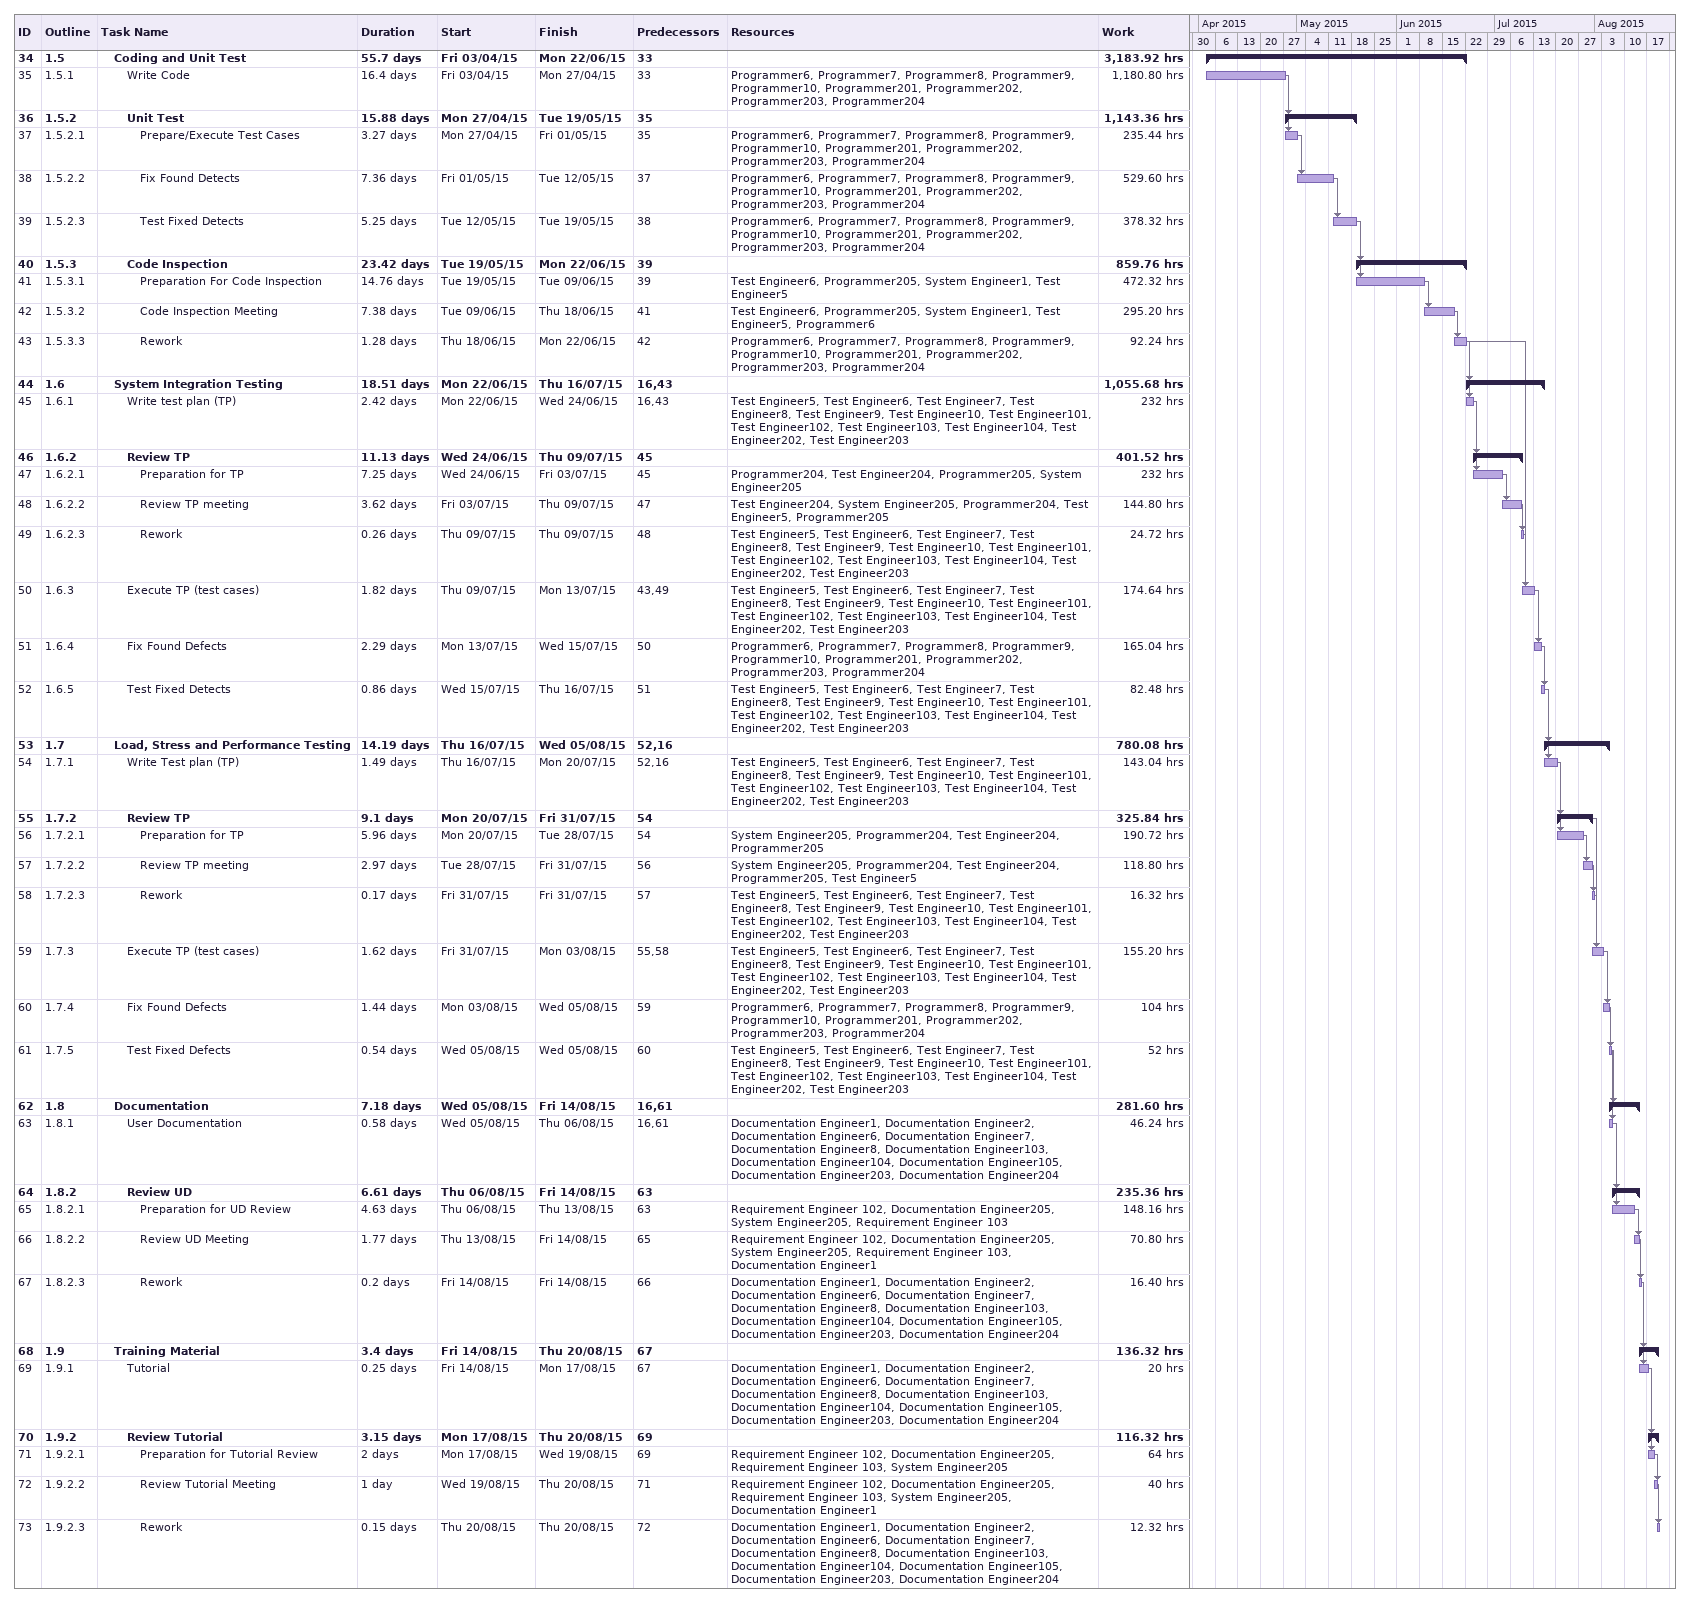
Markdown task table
| ID | WBS | Task | Duration | Start | Finish | Predecessors | Resources | Work (h) |
|---|---|---|---|---|---|---|---|---|
| 34 | 1.5 | **Coding and Unit Test** | 55.7d | 2015-04-03 | 2015-06-22 | 33 |  | 3183.92 |
| 35 | 1.5.1 | Write Code | 16.4d | 2015-04-03 | 2015-04-27 | 33 | Programmer6, Programmer7, Programmer8, Programmer9, Programmer10, Programmer201, Programmer202, Programmer203, Programmer204 | 1180.80 |
| 36 | 1.5.2 | **Unit Test** | 15.88d | 2015-04-27 | 2015-05-19 | 35 |  | 1143.36 |
| 37 | 1.5.2.1 | Prepare/Execute Test Cases | 3.27d | 2015-04-27 | 2015-05-01 | 35 | Programmer6, Programmer7, Programmer8, Programmer9, Programmer10, Programmer201, Programmer202, Programmer203, Programmer204 | 235.44 |
| 38 | 1.5.2.2 | Fix Found Detects | 7.36d | 2015-05-01 | 2015-05-12 | 37 | Programmer6, Programmer7, Programmer8, Programmer9, Programmer10, Programmer201, Programmer202, Programmer203, Programmer204 | 529.60 |
| 39 | 1.5.2.3 | Test Fixed Detects | 5.25d | 2015-05-12 | 2015-05-19 | 38 | Programmer6, Programmer7, Programmer8, Programmer9, Programmer10, Programmer201, Programmer202, Programmer203, Programmer204 | 378.32 |
| 40 | 1.5.3 | **Code Inspection** | 23.42d | 2015-05-19 | 2015-06-22 | 39 |  | 859.76 |
| 41 | 1.5.3.1 | Preparation For Code Inspection | 14.76d | 2015-05-19 | 2015-06-09 | 39 | Test Engineer6, Programmer205, System Engineer1, Test Engineer5 | 472.32 |
| 42 | 1.5.3.2 | Code Inspection Meeting | 7.38d | 2015-06-09 | 2015-06-18 | 41 | Test Engineer6, Programmer205, System Engineer1, Test Engineer5, Programmer6 | 295.20 |
| 43 | 1.5.3.3 | Rework | 1.28d | 2015-06-18 | 2015-06-22 | 42 | Programmer6, Programmer7, Programmer8, Programmer9, Programmer10, Programmer201, Programmer202, Programmer203, Programmer204 | 92.24 |
| 44 | 1.6 | **System Integration Testing** | 18.51d | 2015-06-22 | 2015-07-16 | 16, 43 |  | 1055.68 |
| 45 | 1.6.1 | Write test plan (TP) | 2.42d | 2015-06-22 | 2015-06-24 | 16, 43 | Test Engineer5, Test Engineer6, Test Engineer7, Test Engineer8, Test Engineer9, Test Engineer10, Test Engineer101, Test Engineer102, Test Engineer103, Test Engineer104, Test Engineer202, Test Engineer203 | 232 |
| 46 | 1.6.2 | **Review TP** | 11.13d | 2015-06-24 | 2015-07-09 | 45 |  | 401.52 |
| 47 | 1.6.2.1 | Preparation for TP | 7.25d | 2015-06-24 | 2015-07-03 | 45 | Programmer204, Test Engineer204, Programmer205, System Engineer205 | 232 |
| 48 | 1.6.2.2 | Review TP meeting | 3.62d | 2015-07-03 | 2015-07-09 | 47 | Test Engineer204, System Engineer205, Programmer204, Test Engineer5, Programmer205 | 144.80 |
| 49 | 1.6.2.3 | Rework | 0.26d | 2015-07-09 | 2015-07-09 | 48 | Test Engineer5, Test Engineer6, Test Engineer7, Test Engineer8, Test Engineer9, Test Engineer10, Test Engineer101, Test Engineer102, Test Engineer103, Test Engineer104, Test Engineer202, Test Engineer203 | 24.72 |
| 50 | 1.6.3 | Execute TP (test cases) | 1.82d | 2015-07-09 | 2015-07-13 | 43, 49 | Test Engineer5, Test Engineer6, Test Engineer7, Test Engineer8, Test Engineer9, Test Engineer10, Test Engineer101, Test Engineer102, Test Engineer103, Test Engineer104, Test Engineer202, Test Engineer203 | 174.64 |
| 51 | 1.6.4 | Fix Found Defects | 2.29d | 2015-07-13 | 2015-07-15 | 50 | Programmer6, Programmer7, Programmer8, Programmer9, Programmer10, Programmer201, Programmer202, Programmer203, Programmer204 | 165.04 |
| 52 | 1.6.5 | Test Fixed Detects | 0.86d | 2015-07-15 | 2015-07-16 | 51 | Test Engineer5, Test Engineer6, Test Engineer7, Test Engineer8, Test Engineer9, Test Engineer10, Test Engineer101, Test Engineer102, Test Engineer103, Test Engineer104, Test Engineer202, Test Engineer203 | 82.48 |
| 53 | 1.7 | **Load, Stress and Performance Testing** | 14.19d | 2015-07-16 | 2015-08-05 | 52, 16 |  | 780.08 |
| 54 | 1.7.1 | Write Test plan (TP) | 1.49d | 2015-07-16 | 2015-07-20 | 52, 16 | Test Engineer5, Test Engineer6, Test Engineer7, Test Engineer8, Test Engineer9, Test Engineer10, Test Engineer101, Test Engineer102, Test Engineer103, Test Engineer104, Test Engineer202, Test Engineer203 | 143.04 |
| 55 | 1.7.2 | **Review TP** | 9.1d | 2015-07-20 | 2015-07-31 | 54 |  | 325.84 |
| 56 | 1.7.2.1 | Preparation for TP | 5.96d | 2015-07-20 | 2015-07-28 | 54 | System Engineer205, Programmer204, Test Engineer204, Programmer205 | 190.72 |
| 57 | 1.7.2.2 | Review TP meeting | 2.97d | 2015-07-28 | 2015-07-31 | 56 | System Engineer205, Programmer204, Test Engineer204, Programmer205, Test Engineer5 | 118.80 |
| 58 | 1.7.2.3 | Rework | 0.17d | 2015-07-31 | 2015-07-31 | 57 | Test Engineer5, Test Engineer6, Test Engineer7, Test Engineer8, Test Engineer9, Test Engineer10, Test Engineer101, Test Engineer102, Test Engineer103, Test Engineer104, Test Engineer202, Test Engineer203 | 16.32 |
| 59 | 1.7.3 | Execute TP (test cases) | 1.62d | 2015-07-31 | 2015-08-03 | 55, 58 | Test Engineer5, Test Engineer6, Test Engineer7, Test Engineer8, Test Engineer9, Test Engineer10, Test Engineer101, Test Engineer102, Test Engineer103, Test Engineer104, Test Engineer202, Test Engineer203 | 155.20 |
| 60 | 1.7.4 | Fix Found Defects | 1.44d | 2015-08-03 | 2015-08-05 | 59 | Programmer6, Programmer7, Programmer8, Programmer9, Programmer10, Programmer201, Programmer202, Programmer203, Programmer204 | 104 |
| 61 | 1.7.5 | Test Fixed Defects | 0.54d | 2015-08-05 | 2015-08-05 | 60 | Test Engineer5, Test Engineer6, Test Engineer7, Test Engineer8, Test Engineer9, Test Engineer10, Test Engineer101, Test Engineer102, Test Engineer103, Test Engineer104, Test Engineer202, Test Engineer203 | 52 |
| 62 | 1.8 | **Documentation** | 7.18d | 2015-08-05 | 2015-08-14 | 16, 61 |  | 281.60 |
| 63 | 1.8.1 | User Documentation | 0.58d | 2015-08-05 | 2015-08-06 | 16, 61 | Documentation Engineer1, Documentation Engineer2, Documentation Engineer6, Documentation Engineer7, Documentation Engineer8, Documentation Engineer103, Documentation Engineer104, Documentation Engineer105, Documentation Engineer203, Documentation Engineer204 | 46.24 |
| 64 | 1.8.2 | **Review UD** | 6.61d | 2015-08-06 | 2015-08-14 | 63 |  | 235.36 |
| 65 | 1.8.2.1 | Preparation for UD Review | 4.63d | 2015-08-06 | 2015-08-13 | 63 | Requirement Engineer 102, Documentation Engineer205, System Engineer205, Requirement Engineer 103 | 148.16 |
| 66 | 1.8.2.2 | Review UD Meeting | 1.77d | 2015-08-13 | 2015-08-14 | 65 | Requirement Engineer 102, Documentation Engineer205, System Engineer205, Requirement Engineer 103, Documentation Engineer1 | 70.80 |
| 67 | 1.8.2.3 | Rework | 0.2d | 2015-08-14 | 2015-08-14 | 66 | Documentation Engineer1, Documentation Engineer2, Documentation Engineer6, Documentation Engineer7, Documentation Engineer8, Documentation Engineer103, Documentation Engineer104, Documentation Engineer105, Documentation Engineer203, Documentation Engineer204 | 16.40 |
| 68 | 1.9 | **Training Material** | 3.4d | 2015-08-14 | 2015-08-20 | 67 |  | 136.32 |
| 69 | 1.9.1 | Tutorial | 0.25d | 2015-08-14 | 2015-08-17 | 67 | Documentation Engineer1, Documentation Engineer2, Documentation Engineer6, Documentation Engineer7, Documentation Engineer8, Documentation Engineer103, Documentation Engineer104, Documentation Engineer105, Documentation Engineer203, Documentation Engineer204 | 20 |
| 70 | 1.9.2 | **Review Tutorial** | 3.15d | 2015-08-17 | 2015-08-20 | 69 |  | 116.32 |
| 71 | 1.9.2.1 | Preparation for Tutorial Review | 2d | 2015-08-17 | 2015-08-19 | 69 | Requirement Engineer 102, Documentation Engineer205, Requirement Engineer 103, System Engineer205 | 64 |
| 72 | 1.9.2.2 | Review Tutorial Meeting | 1d | 2015-08-19 | 2015-08-20 | 71 | Requirement Engineer 102, Documentation Engineer205, Requirement Engineer 103, System Engineer205, Documentation Engineer1 | 40 |
| 73 | 1.9.2.3 | Rework | 0.15d | 2015-08-20 | 2015-08-20 | 72 | Documentation Engineer1, Documentation Engineer2, Documentation Engineer6, Documentation Engineer7, Documentation Engineer8, Documentation Engineer103, Documentation Engineer104, Documentation Engineer105, Documentation Engineer203, Documentation Engineer204 | 12.32 |
